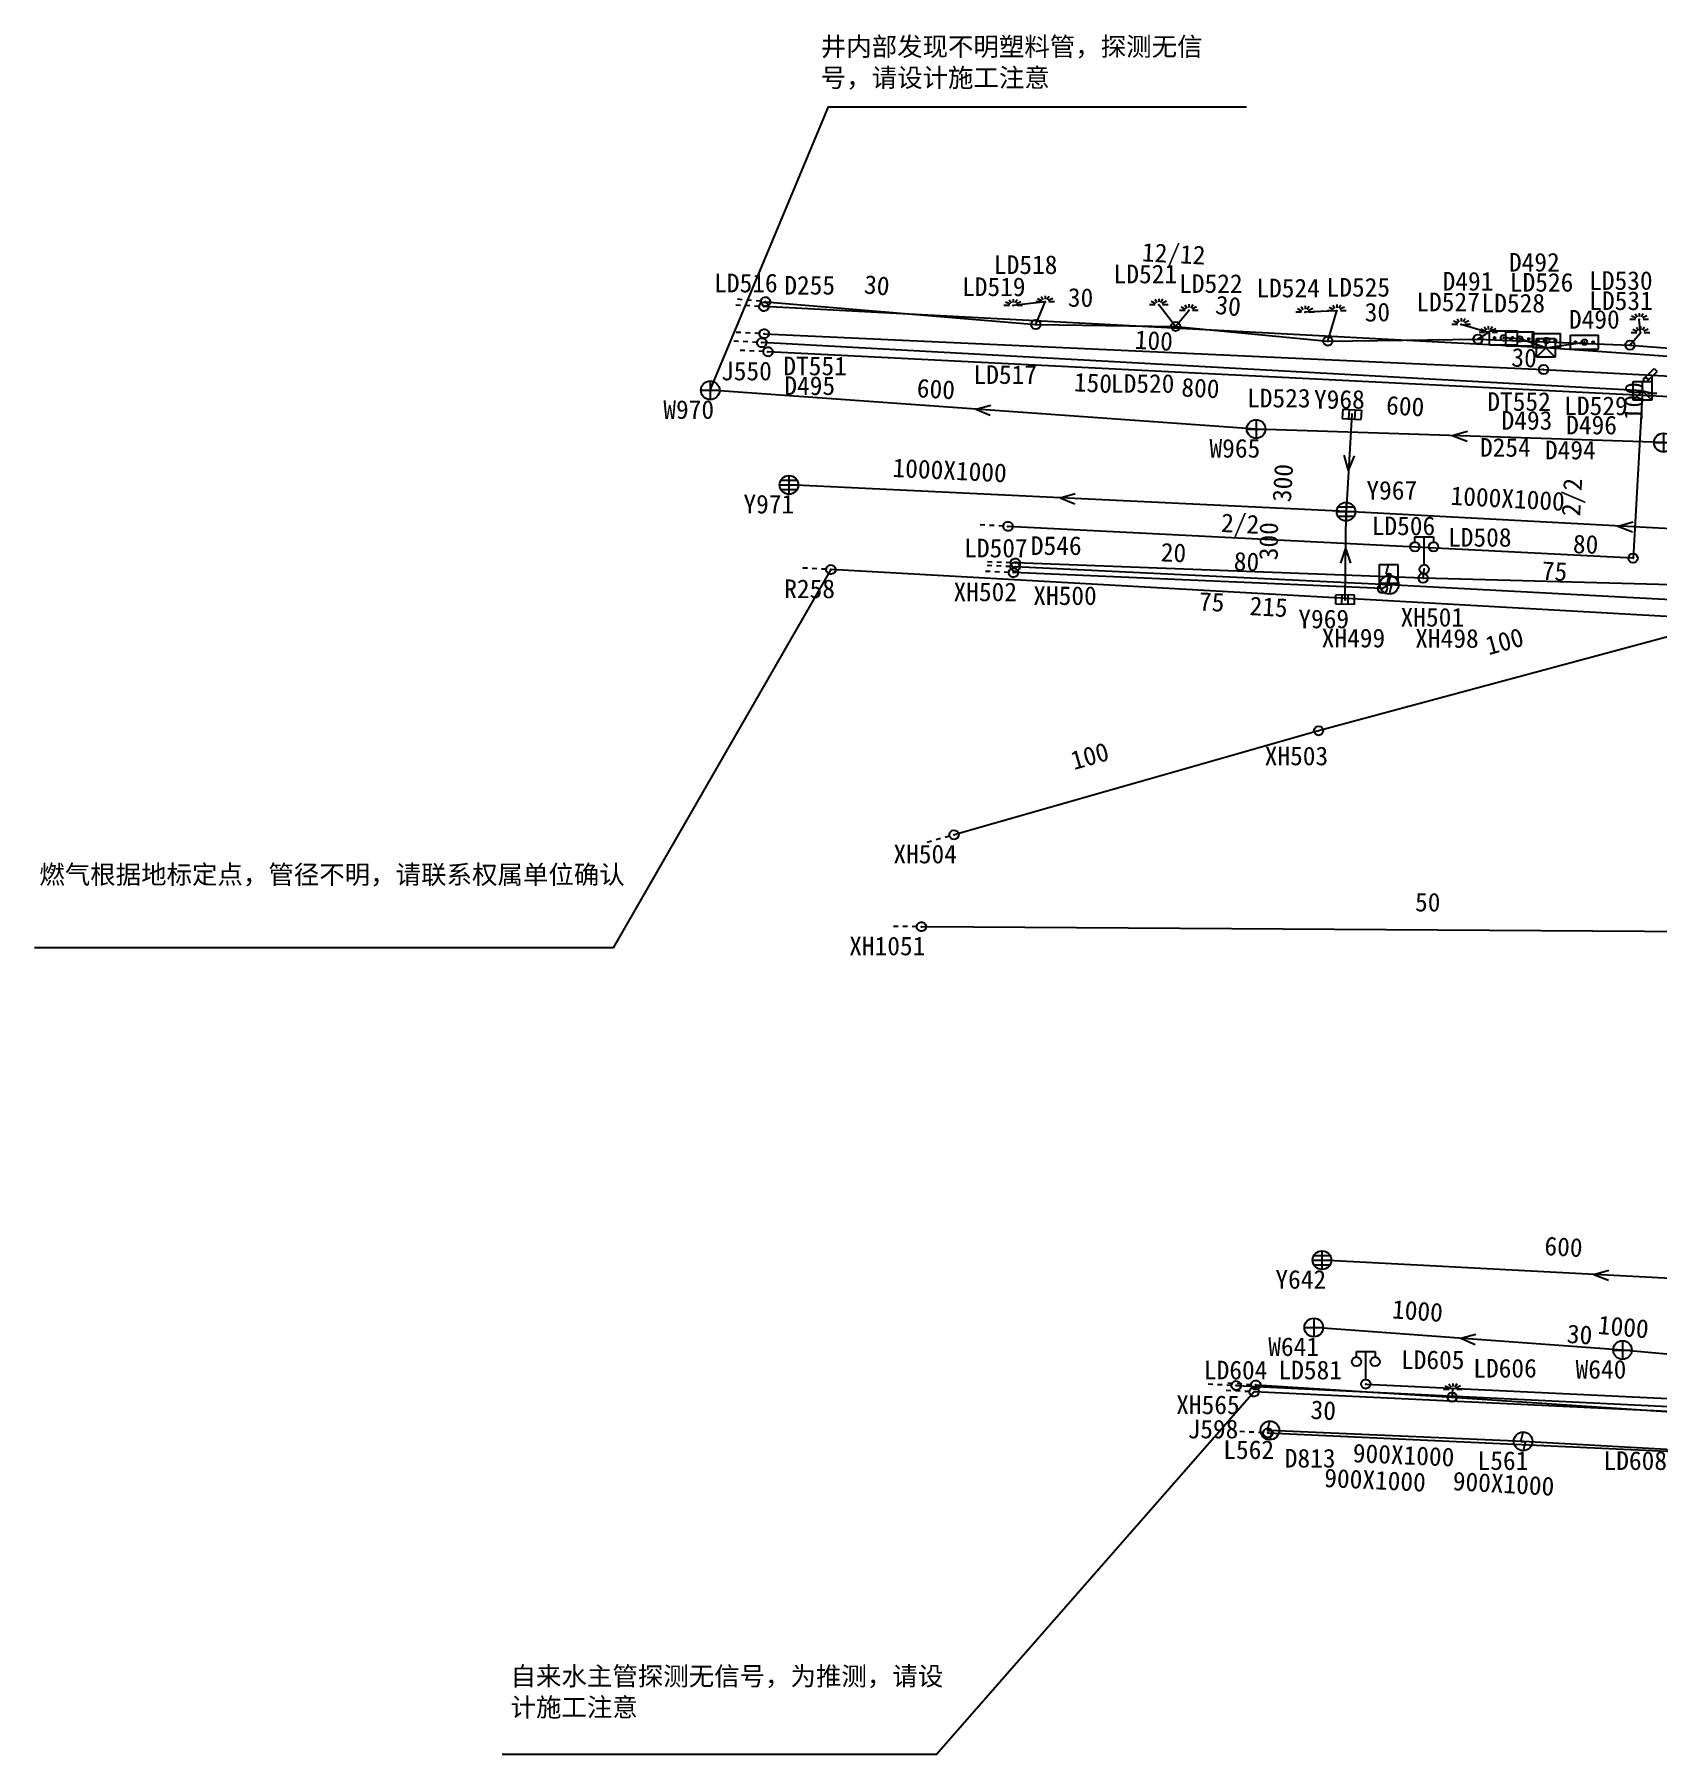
# Model space of a CAD drawing. Extents: x 491411 to 492038, y 2493823 to 2494065.
# Drawn here: x 491411.1 to 491498.1, y 2493911 to 2494003.2 of the extents above; entities that cross this region are included whole.
import ezdxf
from ezdxf.enums import TextEntityAlignment as Align

# ---------------------------------------------------------------- set-up
doc = ezdxf.new("R2010")
doc.units = 0
doc.header["$PDSIZE"] = 0.2
doc.linetypes.add('10', pattern=[10, 10, 0])
doc.layers.get('0').update_dxf_attribs({"linetype": 'CONTINUOUS'})
for name, color, linetype in [('DLINE', 3, 'CONTINUOUS'), ('DMARK', 3, 'CONTINUOUS'), ('DPOINT', 3, 'CONTINUOUS'), ('DTEXT', 3, 'CONTINUOUS'), ('DTLINE', 3, 'CONTINUOUS'), ('DTMARK', 3, 'CONTINUOUS'), ('DTPOINT', 3, 'CONTINUOUS'), ('DTTEXT', 3, 'CONTINUOUS'), ('JLINE', 5, 'CONTINUOUS'), ('JMARK', 5, 'CONTINUOUS'), ('JPOINT', 5, 'CONTINUOUS'), ('JTEXT', 5, 'CONTINUOUS'), ('LDLINE', 1, 'CONTINUOUS'), ('LDMARK', 1, 'CONTINUOUS'), ('LDPOINT', 1, 'CONTINUOUS'), ('LDTEXT', 1, 'CONTINUOUS'), ('LLINE', 1, 'CONTINUOUS'), ('LMARK', 1, 'CONTINUOUS'), ('LPOINT', 1, 'CONTINUOUS'), ('LTEXT', 1, 'CONTINUOUS'), ('RLINE', 6, 'CONTINUOUS'), ('RMARK', 6, 'CONTINUOUS'), ('RPOINT', 6, 'CONTINUOUS'), ('RTEXT', 6, 'CONTINUOUS'), ('WLINE', 4, 'CONTINUOUS'), ('WMARK', 4, 'CONTINUOUS'), ('WPOINT', 4, 'CONTINUOUS'), ('WTEXT', 4, 'CONTINUOUS'), ('XHLINE', 1, 'CONTINUOUS'), ('XHMARK', 1, 'CONTINUOUS'), ('XHPOINT', 1, 'CONTINUOUS'), ('XHTEXT', 1, 'CONTINUOUS'), ('YLINE', 40, 'CONTINUOUS'), ('YMARK', 40, 'CONTINUOUS'), ('YPOINT', 40, 'CONTINUOUS'), ('YTEXT', 40, 'CONTINUOUS'), ('问题备注', 255, 'CONTINUOUS')]:
    doc.layers.add(name, color=color, linetype=linetype)
doc.styles.add('GXD', font='')
doc.styles.get('GXD').set_extended_font_data('SimSun')

# ---------------------------------------------------------------- blocks, each defined once
blk = doc.blocks.new('DSK')
at = {"color": 0}
for p, q in [((-1, -1), (-1, 1)), ((-1, 1), (1, 1)), ((0, 0), (-1, -1)), ((0, 0), (0, 1)), ((0, 0), (1, -1)), ((1, 1), (1, -1)), ((1, -1), (-1, -1))]:
    blk.add_line(p, q, dxfattribs=at)
blk = doc.blocks.new('FPCQ')
at = {"color": 0}
for p, q in [((0.5, 0), (1, 0)), ((1.5, 0), (2, 0)), ((2.5, 0), (3, 0))]:
    blk.add_line(p, q, dxfattribs=at)
blk.add_ellipse((0, 0), major_axis=(-0.417, -0.276), ratio=1, start_param=3.926991, end_param=10.210176, dxfattribs=at)
blk = doc.blocks.new('JXX')
h = blk.add_hatch(color=0)
edge = h.paths.add_edge_path()
edge.add_arc((-0.95, 0), 0.1, 0, 360)
edge = h.paths.add_edge_path()
edge.add_arc((0.95, 0), 0.1, 0, 360)
at = {"color": 0, "flags": 128}
for points in [[(-1.5, -0.75), (-1.5, 0.75)], [(-1.5, 0.75), (1.5, 0.75)], [(1.5, -0.75), (1.5, 0.75)], [(-1.5, -0.75), (1.5, -0.75)]]:
    blk.add_lwpolyline(points, dxfattribs=at)
at = {"color": 0}
for centre, radius in [((-0.95, 0), 0.1), ((0, 0), 0.3), ((0.95, 0), 0.1)]:
    blk.add_circle(centre, radius, dxfattribs=at)
blk = doc.blocks.new('SXT')
at = {"color": 0}
for p, q in [((-0.32, 2.12), (-0.85, 1.59)), ((-0.53, 1.27), (0.53, 2.33)), ((-0.32, 2.12), (0.21, 2.65)), ((0.21, 2.65), (0.53, 2.33)), ((-0.51, 0.01), (0.49, 0.01)), ((0, 0), (0, 1.8))]:
    blk.add_line(p, q, dxfattribs=at)
blk.add_circle((-0.69, 1.43), 0.225, dxfattribs=at)
blk = doc.blocks.new('GXD')
at = {"color": 0}
blk.add_circle((0, 0), 0.5, dxfattribs=at)
blk = doc.blocks.new('LYJ')
at = {"color": 0}
for p, q in [((-0.25, 0), (0, 1)), ((-0.25, 0), (0.25, 0)), ((0.25, 0), (0, -1))]:
    blk.add_line(p, q, dxfattribs=at)
blk.add_circle((0, 0), 1, dxfattribs=at)
blk = doc.blocks.new('LD')
at = {"color": 0}
for p, q in [((-1, 2.9), (-1, 3.5)), ((-1, 3.5), (1, 3.5)), ((0, 0.5), (0, 3.5)), ((1, 3.5), (1, 2.9))]:
    blk.add_line(p, q, dxfattribs=at)
for centre in [(-1, 2.4), (1, 2.4), (0, 0)]:
    blk.add_circle(centre, 0.5, dxfattribs=at)
blk = doc.blocks.new('DD')
for p, q in [((-0.4, 0), (-1, 0)), ((-0.82, 0.39), (-0.34, 0.16)), ((-0.43, 0.6), (-0.2, 0.27)), ((0, 0.67), (0, 0.32)), ((0.43, 0.6), (0.2, 0.27)), ((0.82, 0.39), (0.34, 0.16)), ((1, 0), (0.4, 0))]:
    blk.add_line(p, q)
blk = doc.blocks.new('pDirction')
at = {"color": 0}
for q in [(-0.8, 0.54), (-0.8, -0.54)]:
    blk.add_line((0.8, 0), q, dxfattribs=at)
blk = doc.blocks.new('WYJ')
at = {"color": 0}
for p, q in [((-1, 0), (1, 0)), ((0, 1), (0, -1))]:
    blk.add_line(p, q, dxfattribs=at)
blk.add_circle((0, 0), 1, dxfattribs=at)
blk = doc.blocks.new('KZG')
at = {"color": 0, "linetype": '10'}
for p, q in [((-1, 1), (-1, -1)), ((-1, 1), (1, 1)), ((1, 1), (1, -1)), ((-1, -1), (1, -1))]:
    blk.add_line(p, q, dxfattribs=at)
at = {"color": 0}
for p, q in [((-0.25, 0), (0, 1)), ((-0.25, 0), (0.25, 0)), ((0.25, 0), (0, -1))]:
    blk.add_line(p, q, dxfattribs=at)
blk = doc.blocks.new('YYJ')
at = {"color": 0}
for p, q in [((-1, 0), (1, 0)), ((-0.87, 0.5), (0.87, 0.5)), ((0, 1), (0, -1)), ((-0.87, -0.5), (0.87, -0.5))]:
    blk.add_line(p, q, dxfattribs=at)
blk.add_circle((0, 0), 1, dxfattribs=at)
blk = doc.blocks.new('YSB')
at = {"color": 0}
for p, q in [((-0.5, 1), (-0.5, -1)), ((0.5, 1), (-0.5, 1)), ((0.5, 0.33), (-0.5, 0.33)), ((0.5, 1), (0.5, -1)), ((0.5, -0.33), (-0.5, -0.33)), ((0.5, -1), (-0.5, -1))]:
    blk.add_line(p, q, dxfattribs=at)

msp = doc.modelspace()

# ---------------------------------------------------------------- linework, layer by layer
at = {"layer": 'DLINE', "linetype": 'Continuous'}
for p, q in [((491492.084, 2493986.411, 10.392), (491450.192, 2493988.624, 10.522)), ((491497.263, 2493984.102, 10.841), (491450.076, 2493986.692, 10.864)), ((491490.696, 2493986.89, 10.746), (491489.821, 2493986.947, 10.719)), ((491492.084, 2493986.411, 10.712), (491490.696, 2493986.89, 10.746)), ((491492.084, 2493986.411, 10.712), (491492.132, 2493986.804, 10.711)), ((491492.084, 2493986.411, 10.712), (491494.156, 2493986.719, 10.816)), ((491537.376, 2493983.232, 10.947), (491492.084, 2493986.411, 10.482)), ((491497.263, 2493984.102, 10.841), (491496.763, 2493975.138, 10.893)), ((491497.263, 2493984.102, 10.841), (491497.788, 2493983.986, 10.884)), ((491496.763, 2493975.138, 10.893), (491463.27, 2493976.847, 10.759)), ((491477.197, 2493928.254, 9.983), (491501.194, 2493927.157, 10.383))]:
    msp.add_line(p, q, dxfattribs=at)
at = {"layer": 'DPOINT', "linetype": 'Continuous'}
for p in [(491450.192, 2493988.624, 11.152), (491450.076, 2493986.692, 11.184), (491489.821, 2493986.947, 11.219), (491490.696, 2493986.89, 11.246), (491492.084, 2493986.411, 11.232), (491492.132, 2493986.804, 11.261), (491494.156, 2493986.719, 11.366), (491497.263, 2493984.102, 11.201), (491497.788, 2493983.986, 11.184), (491463.27, 2493976.847, 11.209), (491496.763, 2493975.138, 11.323), (491477.197, 2493928.254, 11.183)]:
    msp.add_point(p, dxfattribs=at)
at = {"layer": 'DTLINE', "linetype": 'Continuous'}
for p, q in [((491450.205, 2493987.173, 10.609), (491491.972, 2493985.257, 10.733)), ((491491.972, 2493985.257, 10.733), (491542.819, 2493982.577, 10.806))]:
    msp.add_line(p, q, dxfattribs=at)
at = {"layer": 'DTPOINT', "linetype": 'Continuous'}
for p in [(491450.205, 2493987.173, 11.079), (491491.972, 2493985.257, 11.263)]:
    msp.add_point(p, dxfattribs=at)
at = {"layer": 'JLINE', "linetype": 'Continuous'}
for p, q in [((491500.809, 2493983.681, 9.184), (491450.409, 2493986.203, 9.08)), ((491528.987, 2493927.974, 9.229), (491476.457, 2493930.455, 8.834))]:
    msp.add_line(p, q, dxfattribs=at)
at = {"layer": 'JPOINT', "linetype": 'Continuous'}
for p in [(491450.409, 2493986.203, 11.04), (491476.457, 2493930.455, 11.164)]:
    msp.add_point(p, dxfattribs=at)
at = {"layer": 'LDLINE', "linetype": 'Continuous'}
for p, q in [((491450.277, 2493988.889, 11.024), (491464.755, 2493987.66, 11.206)), ((491465.257, 2493988.872, 11.357), (491463.555, 2493988.688, 11.357)), ((491464.755, 2493987.66, 11.206), (491465.257, 2493988.872, 11.357)), ((491472.253, 2493987.566, 10.831), (491471.35, 2493988.715, 10.666)), ((491472.253, 2493987.566, 10.831), (491472.96, 2493988.412, 11.106)), ((491480.89, 2493988.399, 11.05), (491479.19, 2493988.326, 11.049)), ((491480.41, 2493986.78, 11.134), (491480.89, 2493988.399, 11.05)), ((491464.755, 2493987.66, 11.206), (491472.253, 2493987.566, 10.831)), ((491472.253, 2493987.566, 10.831), (491480.41, 2493986.78, 11.134)), ((491489.009, 2493987.238, 11.086), (491487.555, 2493987.666, 10.967)), ((491497.163, 2493987.222, 11.113), (491497.098, 2493987.94, 11.133)), ((491480.41, 2493986.78, 11.134), (491488.454, 2493986.88, 11.052)), ((491488.454, 2493986.88, 11.052), (491489.009, 2493987.238, 11.086)), ((491488.454, 2493986.88, 11.052), (491496.6, 2493986.56, 11.096)), ((491496.6, 2493986.56, 11.096), (491497.163, 2493987.222, 11.113)), ((491496.6, 2493986.56, 11.096), (491504.801, 2493985.951, 11.438)), ((491485.511, 2493974.074, 11.026), (491463.664, 2493974.882, 10.657)), ((491485.511, 2493974.074, 11.026), (491485.575, 2493974.543, 11.052)), ((491502.201, 2493973.617, 11.112), (491485.511, 2493974.074, 11.026)), ((491476.545, 2493930.824, 11.184), (491487.065, 2493930.173, 11.015)), ((491482.442, 2493930.874, 10.83), (491521.105, 2493929.012, 11.088)), ((491487.065, 2493930.173, 11.015), (491487.113, 2493930.576, 11.115)), ((491487.065, 2493930.173, 11.015), (491498.812, 2493929.387, 11.093))]:
    msp.add_line(p, q, dxfattribs=at)
at = {"layer": 'LDPOINT', "linetype": 'Continuous'}
for p in [(491450.277, 2493988.889, 11.144), (491463.555, 2493988.688, 11.467), (491465.257, 2493988.872, 11.477), (491471.35, 2493988.715, 10.776), (491472.96, 2493988.412, 11.236), (491479.19, 2493988.326, 11.169), (491480.89, 2493988.399, 11.16), (491464.755, 2493987.66, 11.336), (491472.253, 2493987.566, 11.141), (491487.555, 2493987.666, 11.087), (491497.098, 2493987.94, 11.263), (491480.41, 2493986.78, 11.284), (491488.454, 2493986.88, 11.182), (491489.009, 2493987.238, 11.206), (491496.6, 2493986.56, 11.256), (491497.163, 2493987.222, 11.263), (491463.664, 2493974.882, 11.277), (491485.575, 2493974.543, 11.422), (491485.511, 2493974.074, 11.356), (491476.545, 2493930.824, 11.334), (491482.442, 2493930.874, 11.25), (491487.065, 2493930.173, 11.235), (491487.113, 2493930.576, 11.215)]:
    msp.add_point(p, dxfattribs=at)
at = {"layer": 'LLINE', "linetype": 'Continuous'}
for p, q in [((491490.874, 2493927.801, 10.182), (491477.305, 2493928.387, 10.013)), ((491501.27, 2493927.219, 10.403), (491490.874, 2493927.801, 10.182))]:
    msp.add_line(p, q, dxfattribs=at)
at = {"layer": 'LPOINT', "linetype": 'Continuous'}
for p in [(491477.305, 2493928.387, 11.183), (491490.874, 2493927.801, 11.382)]:
    msp.add_point(p, dxfattribs=at)
at = {"layer": 'RLINE', "linetype": 'Continuous'}
msp.add_line((491505.522, 2493971.622, 10.016), (491453.781, 2493974.529, 9.782), dxfattribs=at)
at = {"layer": 'RPOINT', "linetype": 'Continuous'}
msp.add_point((491453.781, 2493974.529, 10.982), dxfattribs=at)
at = {"layer": 'WLINE', "linetype": 'Continuous'}
for p, q in [((491476.564, 2493982.063, 7.812), (491447.315, 2493984.139, 7.106)), ((491498.39, 2493981.338, 7.753), (491476.564, 2493982.063, 7.812)), ((491496.198, 2493932.696, 5.925), (491479.657, 2493933.905, 5.497)), ((491501.683, 2493932.191, 6.012), (491496.198, 2493932.696, 5.925))]:
    msp.add_line(p, q, dxfattribs=at)
at = {"layer": 'WPOINT', "linetype": 'Continuous'}
for p in [(491447.315, 2493984.139, 10.906), (491476.564, 2493982.063, 10.992), (491479.657, 2493933.905, 10.807), (491496.198, 2493932.696, 11.125)]:
    msp.add_point(p, dxfattribs=at)
at = {"layer": 'XHLINE', "linetype": 'Continuous'}
for p, q in [((491483.699, 2493973.716, 11.206), (491463.66, 2493974.677, 10.949)), ((491483.343, 2493973.519, 11.185), (491463.563, 2493974.365, 11.052)), ((491483.699, 2493973.716, 11.366), (491483.343, 2493973.519, 11.185)), ((491483.699, 2493973.716, 11.206), (491483.667, 2493974.305, 11.269)), ((491504.803, 2493972.595, 11.111), (491483.699, 2493973.716, 11.116)), ((491504.803, 2493972.595, 11.111), (491479.917, 2493965.894, 9.438)), ((491479.917, 2493965.894, 9.438), (491460.381, 2493960.314, 10.276)), ((491515.596, 2493955.019, 11.565), (491458.631, 2493955.386, 11.387)), ((491475.496, 2493930.791, 10.95), (491527.591, 2493928.283, 11.387))]:
    msp.add_line(p, q, dxfattribs=at)
at = {"layer": 'XHPOINT', "linetype": 'Continuous'}
for p in [(491463.66, 2493974.677, 11.199), (491463.563, 2493974.365, 11.222), (491483.343, 2493973.519, 11.315), (491483.667, 2493974.305, 11.519), (491483.699, 2493973.716, 11.496), (491479.917, 2493965.894, 11.198), (491460.381, 2493960.314, 11.226), (491458.631, 2493955.386, 11.667), (491475.496, 2493930.791, 11.17)]:
    msp.add_point(p, dxfattribs=at)
at = {"layer": 'YLINE', "linetype": 'Continuous'}
for p, q in [((491481.693, 2493982.853, 10.234), (491481.383, 2493977.634, 9.929)), ((491481.383, 2493977.634, 7.189), (491451.534, 2493979.068, 6.778)), ((491481.334, 2493972.915, 10.304), (491481.383, 2493977.634, 10.239)), ((491511.329, 2493976.048, 7.304), (491481.383, 2493977.634, 7.189)), ((491510.026, 2493935.951, 8.075), (491480.095, 2493937.514, 7.86))]:
    msp.add_line(p, q, dxfattribs=at)
at = {"layer": 'YPOINT', "linetype": 'Continuous'}
for p in [(491481.693, 2493982.853, 10.954), (491451.534, 2493979.068, 10.758), (491481.383, 2493977.634, 11.089), (491481.334, 2493972.915, 11.224), (491480.095, 2493937.514, 10.93)]:
    msp.add_point(p, dxfattribs=at)
at = {"layer": '问题备注', "linetype": 'Continuous', "flags": 128}
for points, elevation in [([(491447.315, 2493984.139), (491453.644, 2493999.326), (491476.059, 2493999.326)], 7.106), ([(491453.781, 2493974.529), (491442.113, 2493954.262), (491411.1, 2493954.262)], 9.782), ([(491476.457, 2493930.455), (491459.436, 2493911.012), (491436.165, 2493911.012)], 8.834)]:
    msp.add_lwpolyline(points, dxfattribs=dict(at, elevation=elevation))

# ---------------------------------------------------------------- block references
at = {"layer": 'DPOINT', "linetype": 'Continuous', "xscale": 0.5, "yscale": 0.5, "zscale": 0.5}
for p, rotation in [((491450.192, 2493988.624, 11.152), 176.9866629159113), ((491450.076, 2493986.692, 11.184), 176.8720713568852), ((491463.27, 2493976.847, 11.209), 177.1012544749375), ((491477.197, 2493928.254, 11.183), 177.4110726026075)]:
    msp.add_blockref('FPCQ', p, dxfattribs=dict(at, rotation=rotation))
for name, p in [('JXX', (491489.821, 2493986.947, 11.219)), ('JXX', (491490.696, 2493986.89, 11.246)), ('JXX', (491492.132, 2493986.804, 11.261)), ('DSK', (491492.084, 2493986.411, 11.232)), ('JXX', (491494.156, 2493986.719, 11.366)), ('DSK', (491497.263, 2493984.102, 11.201)), ('SXT', (491497.788, 2493983.986, 11.184)), ('GXD', (491496.763, 2493975.138, 11.323))]:
    msp.add_blockref(name, p, dxfattribs=at)
at = {"layer": 'DTPOINT', "linetype": 'Continuous', "xscale": 0.5, "yscale": 0.5, "zscale": 0.5, "rotation": 177.3537768230944}
msp.add_blockref('FPCQ', (491450.205, 2493987.173, 11.079), dxfattribs=at)
at = {"layer": 'DTPOINT', "linetype": 'Continuous', "xscale": 0.5, "yscale": 0.5, "zscale": 0.5}
msp.add_blockref('GXD', (491491.972, 2493985.257, 11.263), dxfattribs=at)
at = {"layer": 'JPOINT', "linetype": 'Continuous', "xscale": 0.5, "yscale": 0.5, "zscale": 0.5}
for p, rotation in [((491450.409, 2493986.203, 11.04), 177.1585502544506), ((491476.457, 2493930.455, 11.164), 177.2731418134767)]:
    msp.add_blockref('FPCQ', p, dxfattribs=dict(at, rotation=rotation))
at = {"layer": 'LDPOINT', "linetype": 'Continuous', "xscale": 0.5, "yscale": 0.5, "zscale": 0.5}
for p, rotation in [((491450.277, 2493988.889, 11.144), 175.1765372015973), ((491463.664, 2493974.882, 11.277), 177.9033953881206), ((491476.545, 2493930.824, 11.334), 176.4370443508851)]:
    msp.add_blockref('FPCQ', p, dxfattribs=dict(at, rotation=rotation))
for name, p in [('DD', (491465.257, 2493988.872, 11.477)), ('DD', (491463.555, 2493988.688, 11.467)), ('DD', (491471.35, 2493988.715, 10.776)), ('DD', (491472.96, 2493988.412, 11.236)), ('DD', (491479.19, 2493988.326, 11.169)), ('DD', (491480.89, 2493988.399, 11.16)), ('DD', (491497.098, 2493987.94, 11.263)), ('GXD', (491464.755, 2493987.66, 11.336)), ('GXD', (491472.253, 2493987.566, 11.141)), ('DD', (491487.555, 2493987.666, 11.087)), ('DD', (491489.009, 2493987.238, 11.206)), ('DD', (491497.163, 2493987.222, 11.263)), ('GXD', (491480.41, 2493986.78, 11.284)), ('GXD', (491488.454, 2493986.88, 11.182)), ('GXD', (491496.6, 2493986.56, 11.256)), ('LD', (491485.575, 2493974.543, 11.422)), ('GXD', (491485.511, 2493974.074, 11.356)), ('LD', (491482.442, 2493930.874, 11.25)), ('DD', (491487.113, 2493930.576, 11.215)), ('GXD', (491487.065, 2493930.173, 11.235))]:
    msp.add_blockref(name, p, dxfattribs=at)
at = {"layer": 'LPOINT', "linetype": 'Continuous', "xscale": 0.5, "yscale": 0.5, "zscale": 0.5}
for p in [(491477.305, 2493928.387, 11.183), (491490.874, 2493927.801, 11.382)]:
    msp.add_blockref('LYJ', p, dxfattribs=at)
at = {"layer": 'RPOINT', "linetype": 'Continuous', "xscale": 0.5, "yscale": 0.5, "zscale": 0.5, "rotation": 176.757479797859}
msp.add_blockref('FPCQ', (491453.781, 2493974.529, 10.982), dxfattribs=at)
at = {"layer": 'WMARK', "linetype": 'Continuous', "xscale": 0.5, "yscale": 0.5, "zscale": 0.5}
for p, rotation in [((491461.939, 2493983.101, 10.949), 175.9401380724878), ((491487.477, 2493981.7, 10.977), 178.097490504988), ((491487.927, 2493933.3, 10.966), 175.8196217690605)]:
    msp.add_blockref('pDirction', p, dxfattribs=dict(at, rotation=rotation))
at = {"layer": 'WPOINT', "linetype": 'Continuous', "xscale": 0.5, "yscale": 0.5, "zscale": 0.5}
for p in [(491447.315, 2493984.139, 10.906), (491476.564, 2493982.063, 10.992), (491498.39, 2493981.338, 10.963), (491479.657, 2493933.905, 10.807), (491496.198, 2493932.696, 11.125)]:
    msp.add_blockref('WYJ', p, dxfattribs=at)
at = {"layer": 'XHPOINT', "linetype": 'Continuous', "xscale": 0.5, "yscale": 0.5, "zscale": 0.5}
for p, rotation in [((491463.563, 2493974.365, 11.222), 177.5596207110421), ((491463.66, 2493974.677, 11.199), 177.2731418134767), ((491460.381, 2493960.314, 11.226), 195.9515659347416), ((491458.631, 2493955.386, 11.667), 179.6222687735131), ((491475.496, 2493930.791, 11.17), 177.2391852640682)]:
    msp.add_blockref('FPCQ', p, dxfattribs=dict(at, rotation=rotation))
for name, p in [('KZG', (491483.667, 2493974.305, 11.519)), ('GXD', (491483.343, 2493973.519, 11.315)), ('LYJ', (491483.699, 2493973.716, 11.496)), ('GXD', (491479.917, 2493965.894, 11.198))]:
    msp.add_blockref(name, p, dxfattribs=at)
at = {"layer": 'YMARK', "linetype": 'Continuous', "xscale": 0.5, "yscale": 0.5, "zscale": 0.5}
for p, rotation in [((491481.538, 2493980.243, 11.021), 266.6007190958996), ((491466.458, 2493978.351, 10.924), 177.2495217695363), ((491496.356, 2493976.841, 11.121), 176.9683334887125), ((491481.358, 2493975.274, 11.156), 89.4050874543464), ((491495.061, 2493936.732, 11.018), 177.0107235252679)]:
    msp.add_blockref('pDirction', p, dxfattribs=dict(at, rotation=rotation))
at = {"layer": 'YPOINT', "linetype": 'Continuous', "xscale": 0.5, "yscale": 0.5, "zscale": 0.5}
for p, rotation in [((491481.693, 2493982.853, 10.954), 86.59726207437205), ((491481.334, 2493972.915, 11.224), 269.3814160404085)]:
    msp.add_blockref('YSB', p, dxfattribs=dict(at, rotation=rotation))
for p in [(491451.534, 2493979.068, 10.758), (491481.383, 2493977.634, 11.089), (491480.095, 2493937.514, 10.93)]:
    msp.add_blockref('YYJ', p, dxfattribs=at)

# ---------------------------------------------------------------- texts
at = {"layer": 'DMARK', "linetype": 'Continuous', "style": 'GXD'}
for s, rotation, p in [('12/12', 356.97609, (491472.124, 2493990.964, 11.192)), ('100', 356.85804, (491471.059, 2493986.309)), ('2/2', 86.80743, (491493.982, 2493978.382)), ('2/2', 357.07898, (491475.686, 2493976.496)), ('900X1000', 357.3826, (491482.917, 2493925.232))]:
    msp.add_text(s, height=1, rotation=rotation, dxfattribs=at).set_placement(p, align=Align.CENTER)
at = {"layer": 'DTEXT', "linetype": 'Continuous', "style": 'GXD'}
for s, p in [('D492', (491490.114, 2493990.504)), ('D255', (491451.283, 2493989.27)), ('D491', (491486.559, 2493989.486)), ('D490', (491493.329, 2493987.443)), ('D495', (491451.286, 2493983.887)), ('D493', (491489.718, 2493982.029)), ('D496', (491493.181, 2493981.779)), ('D254', (491488.562, 2493980.578)), ('D494', (491492.043, 2493980.438)), ('D546', (491464.495, 2493975.313)), ('D813', (491478.1, 2493926.4))]:
    msp.add_text(s, height=1, dxfattribs=at).set_placement(p)
at = {"layer": 'DTMARK', "linetype": 'Continuous', "style": 'GXD'}
msp.add_text('150', height=1, rotation=357.37348, dxfattribs=at).set_placement((491467.801, 2493984.04), align=Align.CENTER)
at = {"layer": 'DTTEXT', "linetype": 'Continuous', "style": 'GXD'}
for s, p in [('DT551', (491451.231, 2493984.944)), ('DT552', (491488.956, 2493983.035))]:
    msp.add_text(s, height=1, dxfattribs=at).set_placement(p)
at = {"layer": 'JMARK', "linetype": 'Continuous', "style": 'GXD'}
for s, rotation, p in [('800', 357.13533, (491473.56, 2493983.764)), ('100', 88.31723, (491497.299, 2493983.54))]:
    msp.add_text(s, height=1, rotation=rotation, dxfattribs=at).set_placement(p, align=Align.CENTER)
at = {"layer": 'JTEXT', "linetype": 'Continuous', "style": 'GXD'}
for s, p in [('J550', (491447.895, 2493984.672)), ('J598', (491472.891, 2493927.963))]:
    msp.add_text(s, height=1, dxfattribs=at).set_placement(p)
at = {"layer": 'LDMARK', "linetype": 'Continuous', "style": 'GXD'}
for s, rotation, p in [('30', 355.14794, (491456.201, 2493989.273)), ('30', 359.28174, (491467.153, 2493988.613)), ('30', 354.49603, (491475.022, 2493988.171)), ('30', 0.71224, (491483.069, 2493987.83)), ('30', 357.7504, (491490.909, 2493985.387)), ('80', 358.43154, (491494.21, 2493975.391, 11.439)), ('80', 357.88191, (491476.034, 2493974.459)), ('30', 356.17201, (491493.87, 2493933.036, 11.249)), ('30', 356.45893, (491480.136, 2493928.974))]:
    msp.add_text(s, height=1, rotation=rotation, dxfattribs=at).set_placement(p, align=Align.CENTER)
at = {"layer": 'LDTEXT', "linetype": 'Continuous', "style": 'GXD'}
for s, p in [('LD518', (491462.517, 2493990.372)), ('LD516', (491447.525, 2493989.389)), ('LD519', (491460.809, 2493989.188)), ('LD521', (491468.93, 2493989.874)), ('LD522', (491472.441, 2493989.361)), ('LD524', (491476.579, 2493989.118)), ('LD525', (491480.343, 2493989.162)), ('LD526', (491490.164, 2493989.428)), ('LD530', (491494.412, 2493989.522)), ('LD527', (491485.152, 2493988.376)), ('LD528', (491488.646, 2493988.312)), ('LD531', (491494.419, 2493988.44)), ('LD517', (491461.422, 2493984.482)), ('LD520', (491468.785, 2493984.003)), ('LD523', (491476.082, 2493983.221)), ('LD529', (491493.075, 2493982.806)), ('LD506', (491482.76, 2493976.374)), ('LD508', (491486.851, 2493975.759)), ('LD507', (491460.923, 2493975.182)), ('LD604', (491473.77, 2493931.124)), ('LD581', (491477.766, 2493931.126)), ('LD605', (491484.33, 2493931.673)), ('LD606', (491488.204, 2493931.222)), ('LD608', (491495.183, 2493926.269))]:
    msp.add_text(s, height=1, dxfattribs=at).set_placement(p)
at = {"layer": 'LMARK', "linetype": 'Continuous', "style": 'GXD'}
for rotation, p in [(357.52712, (491484.448, 2493926.569)), (356.79575, (491489.799, 2493925.036))]:
    msp.add_text('900X1000', height=1, rotation=rotation, dxfattribs=at).set_placement(p, align=Align.CENTER)
at = {"layer": 'LTEXT', "linetype": 'Continuous', "style": 'GXD'}
for s, p in [('L562', (491474.808, 2493926.856)), ('L561', (491488.433, 2493926.27))]:
    msp.add_text(s, height=1, dxfattribs=at).set_placement(p)
at = {"layer": 'RMARK', "linetype": 'Continuous', "style": 'GXD'}
msp.add_text('215', height=1, rotation=356.78429, dxfattribs=at).set_placement((491477.211, 2493972.037), align=Align.CENTER)
at = {"layer": 'RTEXT', "linetype": 'Continuous', "style": 'GXD'}
msp.add_text('R258', height=1, dxfattribs=at).set_placement((491451.279, 2493972.998))
at = {"layer": 'WMARK', "linetype": 'Continuous', "style": 'GXD'}
for s, rotation, p in [('600', 356.66123, (491459.38, 2493983.713)), ('600', 356.66123, (491484.529, 2493982.795)), ('1000', 355.81962, (491485.177, 2493934.299)), ('1000', 354.73965, (491496.199, 2493933.441))]:
    msp.add_text(s, height=1, rotation=rotation, dxfattribs=at).set_placement(p, align=Align.CENTER)
at = {"layer": 'WTEXT', "linetype": 'Continuous', "style": 'GXD'}
for s, p in [('W970', (491444.801, 2493982.608)), ('W965', (491474.067, 2493980.532)), ('W641', (491477.216, 2493932.374)), ('W640', (491493.684, 2493931.165))]:
    msp.add_text(s, height=1, dxfattribs=at).set_placement(p)
at = {"layer": 'XHMARK', "linetype": 'Continuous', "style": 'GXD'}
for s, rotation, p in [('20', 357.55092, (491472.117, 2493974.942)), ('75', 356.95943, (491492.533, 2493973.949)), ('75', 357.2544, (491474.163, 2493972.302)), ('100', 15.07047, (491490.003, 2493970.203)), ('100', 15.94075, (491467.785, 2493964.06)), ('50', 359.63047, (491485.76, 2493956.203))]:
    msp.add_text(s, height=1, rotation=rotation, dxfattribs=at).set_placement(p, align=Align.CENTER)
at = {"layer": 'XHTEXT', "linetype": 'Continuous', "style": 'GXD'}
for s, p in [('XH502', (491460.351, 2493972.834)), ('XH500', (491464.625, 2493972.633)), ('XH501', (491484.308, 2493971.475)), ('XH499', (491480.08, 2493970.361)), ('XH498', (491485.093, 2493970.339)), ('XH503', (491477.025, 2493964.041)), ('XH504', (491457.13, 2493958.783)), ('XH1051', (491454.76, 2493953.855)), ('XH565', (491472.284, 2493929.26))]:
    msp.add_text(s, height=1, dxfattribs=at).set_placement(p)
at = {"layer": 'YMARK', "linetype": 'Continuous', "style": 'GXD'}
for s, rotation, p in [('1000X1000', 357.24952, (491460.12, 2493979.35)), ('300', 86.60072, (491478.49, 2493979.142)), ('1000X1000', 356.96833, (491490.02, 2493977.84)), ('300', 89.40509, (491477.735, 2493976.045)), ('600', 357.01072, (491493.014, 2493937.732))]:
    msp.add_text(s, height=1, rotation=rotation, dxfattribs=at).set_placement(p, align=Align.CENTER)
at = {"layer": 'YTEXT', "linetype": 'Continuous', "style": 'GXD'}
for s, p in [('Y968', (491479.667, 2493983.153)), ('Y967', (491482.474, 2493978.28)), ('Y971', (491449.093, 2493977.537)), ('Y969', (491478.826, 2493971.384)), ('Y642', (491477.598, 2493935.983))]:
    msp.add_text(s, height=1, dxfattribs=at).set_placement(p)
at = {"layer": '问题备注', "linetype": 'Continuous', "char_height": 1, "attachment_point": 1, "style": 'GXD'}
for s, insert, width in [('井内部发现不明塑料管，探测无信号，请设计施工注意', (491453.235, 2494003.064), 22.82336), ('燃气根据地标定点，管径不明，请联系权属单位确认', (491411.361, 2493958.684), 32.33203), ('自来水主管探测无信号，为推测，请设计施工注意', (491436.613, 2493915.717), 23.69296)]:
    msp.add_mtext(s, dxfattribs=dict(at, insert=insert, width=width))

doc.saveas('drawing.dxf')
